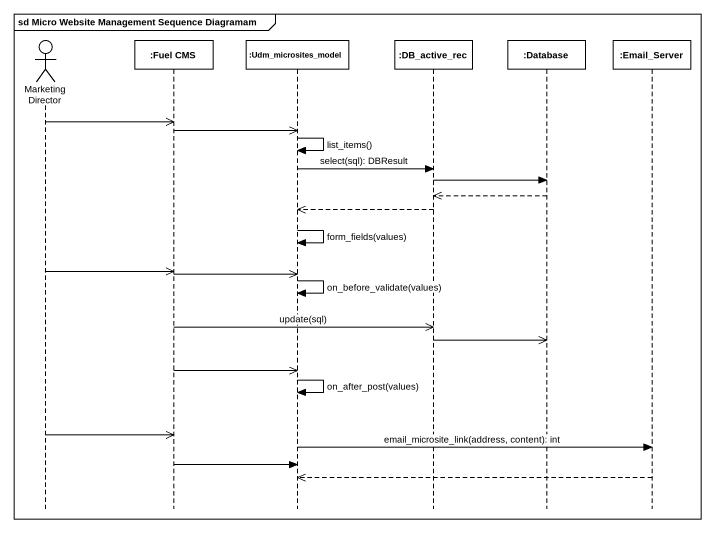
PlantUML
@startuml
mainframe sd Micro Website Management Sequence Diagramam
hide footbox
actor "Marketing Director" as Marketing_Director
participant ":Fuel CMS" as Fuel_CMS
participant ":Udm_microsites_model" as Udm_microsites_model
participant ":DB_active_rec" as DB_active_rec
participant ":Database" as Database_
participant ":Email_Server" as Email_Server

Marketing_Director ->> Fuel_CMS
Fuel_CMS ->> Udm_microsites_model
Udm_microsites_model -> Udm_microsites_model : list_items()
Udm_microsites_model -> DB_active_rec : select(sql): DBResult
DB_active_rec -> Database_
Database_ -->> DB_active_rec
DB_active_rec -->> Udm_microsites_model
Udm_microsites_model -> Udm_microsites_model : form_fields(values)
Marketing_Director ->> Fuel_CMS
Fuel_CMS ->> Udm_microsites_model
Udm_microsites_model -> Udm_microsites_model : on_before_validate(values)
Fuel_CMS ->> DB_active_rec : update(sql)
DB_active_rec ->> Database_
Fuel_CMS ->> Udm_microsites_model
Udm_microsites_model -> Udm_microsites_model : on_after_post(values)
Marketing_Director ->> Fuel_CMS
Udm_microsites_model -> Email_Server : email_microsite_link(address, content): int
Fuel_CMS -> Udm_microsites_model
Email_Server -->> Udm_microsites_model
@enduml
